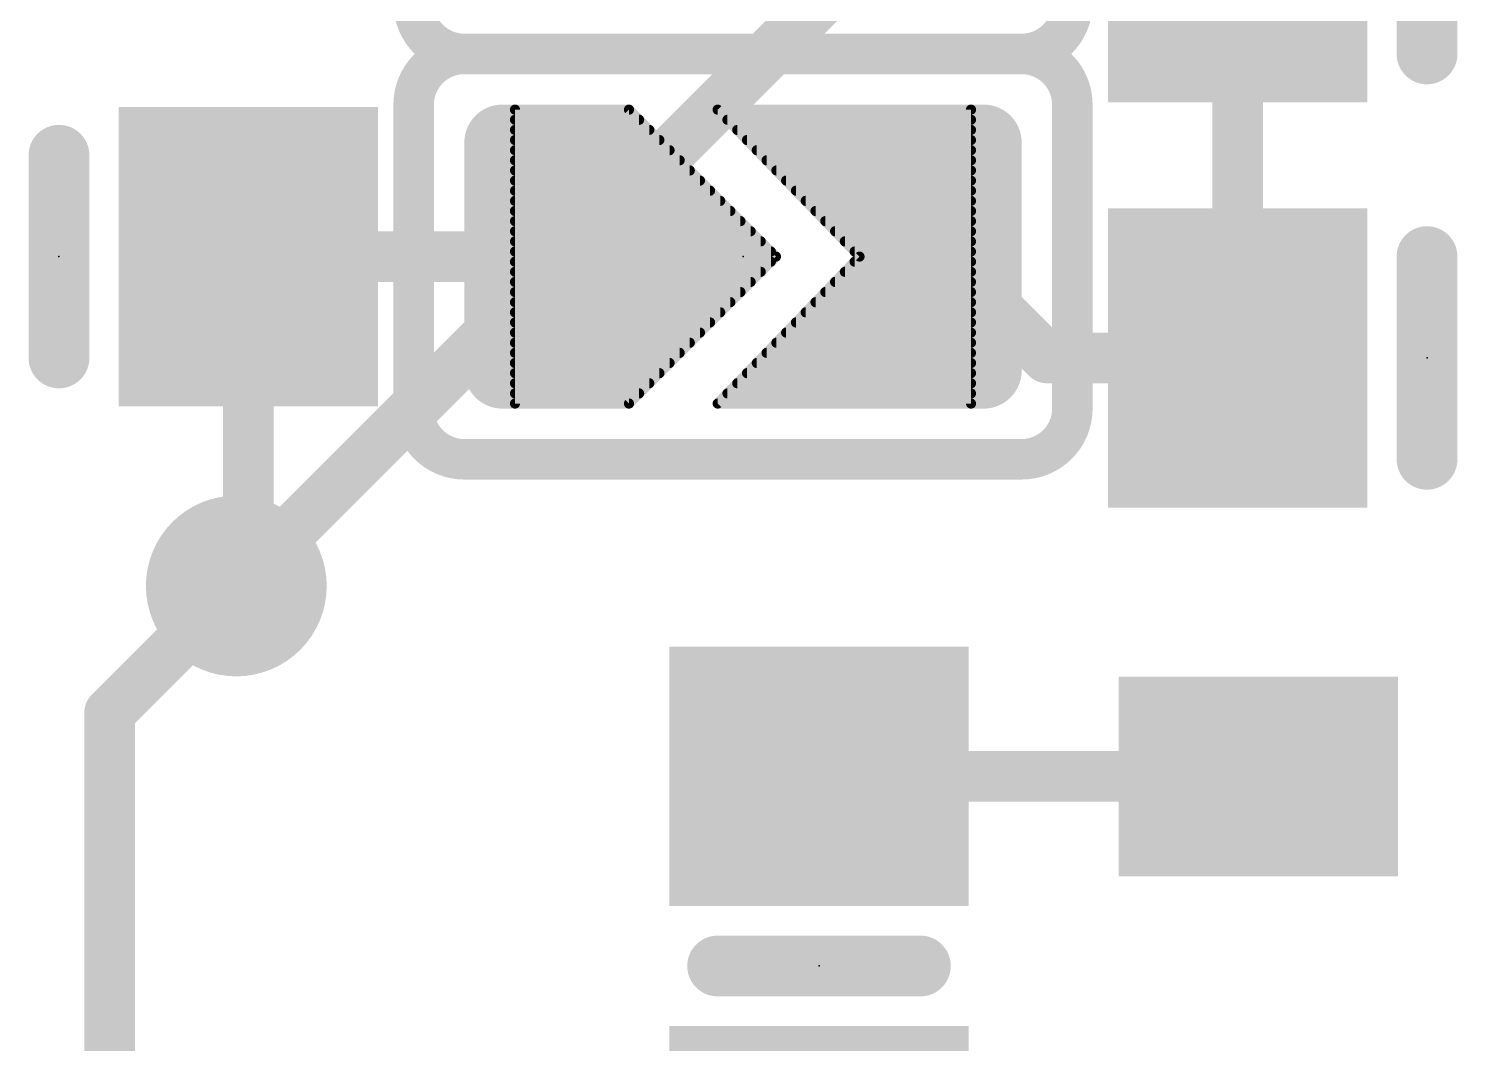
# Model space of a CAD drawing. Extents: x -0.6 to 62.7, y -0.8 to 53.6.
# Drawn here: x 19.15 to 26.31, y 8.63 to 13.72 of the extents above; entities that cross this region are included whole.
import ezdxf

# ---------------------------------------------------------------- set-up
doc = ezdxf.new("R2010")
doc.units = 0
for name, color, linetype in [('1', 12, 'CONTINUOUS'), ('16', 132, 'CONTINUOUS'), ('18', 110, 'CONTINUOUS'), ('21', 40, 'CONTINUOUS'), ('23', 40, 'CONTINUOUS')]:
    doc.layers.add(name, color=color, linetype=linetype)

# ---------------------------------------------------------------- blocks, each defined once
blk = doc.blocks.new('RECT')
blk.add_solid([(-0.5, -0.5), (0.5, -0.5), (-0.5, 0.5), (0.5, 0.5)])
blk = doc.blocks.new('RECT121920X243840R50')
at = {"const_width": 0.1905}
blk.add_lwpolyline([(0.2858, -0.5715), (0.2858, 0.5715, 0.4142), (0.1905, 0.6668), (-0.1905, 0.6668, 0.4142), (-0.2858, 0.5715), (-0.2858, -0.5715, 0.4142), (-0.1905, -0.6668), (0.1905, -0.6668, 0.4142)], format="xyb", close=True, dxfattribs=at)
blk.add_solid([(-0.2159, -0.5969), (0.2159, -0.5969), (-0.2159, 0.5969), (0.2159, 0.5969)])
blk = doc.blocks.new('ROUNDV')
at = {"const_width": 0.5}
blk.add_lwpolyline([(0, -0.25, 1), (0, 0.25, 1), (0, -0.25)], format="xyb", dxfattribs=at)

msp = doc.modelspace()

# ---------------------------------------------------------------- linework, layer by layer
at = {"layer": '1'}
for points, const_width in [([(25.212, 14.097), (25.212, 12.065)], 0.254), ([(21.59, 13.3096), (22.1615, 13.3096)], 0.0508), ([(21.59, 11.8364), (21.59, 13.3096)], 0.0508), ([(22.1615, 13.3096), (22.8981, 12.573)], 0.0508), ([(22.606, 13.3096), (23.3172, 12.573)], 0.0508), ([(23.876, 13.3096), (22.606, 13.3096)], 0.0508), ([(23.876, 11.8364), (23.876, 13.3096)], 0.0508), ([(21.59, 13.2588), (22.2123, 13.2588)], 0.0508), ([(22.655, 13.2588), (23.876, 13.2588)], 0.0508), ([(21.59, 13.208), (22.2631, 13.208)], 0.0508), ([(21.59, 13.1572), (22.3139, 13.1572)], 0.0508), ([(22.7041, 13.208), (23.876, 13.208)], 0.0508), ([(22.7531, 13.1572), (23.876, 13.1572)], 0.0508), ([(21.59, 13.1064), (22.3647, 13.1064)], 0.0508), ([(22.8022, 13.1064), (23.876, 13.1064)], 0.0508), ([(21.59, 13.0556), (22.4155, 13.0556)], 0.0508), ([(22.8512, 13.0556), (23.876, 13.0556)], 0.0508), ([(21.59, 13.0048), (22.4663, 13.0048)], 0.0508), ([(21.59, 12.954), (22.5171, 12.954)], 0.0508), ([(22.9003, 13.0048), (23.876, 13.0048)], 0.0508), ([(22.9493, 12.954), (23.876, 12.954)], 0.0508), ([(21.59, 12.9032), (22.5679, 12.9032)], 0.0508), ([(22.9984, 12.9032), (23.876, 12.9032)], 0.0508), ([(21.59, 12.8524), (22.6187, 12.8524)], 0.0508), ([(21.59, 12.8016), (22.6695, 12.8016)], 0.0508), ([(23.0474, 12.8524), (23.876, 12.8524)], 0.0508), ([(23.0965, 12.8016), (23.876, 12.8016)], 0.0508), ([(21.59, 12.7508), (22.7203, 12.7508)], 0.0508), ([(23.1455, 12.7508), (23.876, 12.7508)], 0.0508), ([(21.717, 12.573), (20.254, 12.573)], 0.254), ([(20.254, 12.573), (20.254, 10.983)], 0.254), ([(21.59, 12.7), (22.7711, 12.7)], 0.0508), ([(23.1946, 12.7), (23.876, 12.7)], 0.0508), ([(23.749, 12.573), (24.257, 12.065)], 0.254), ([(21.59, 12.6492), (22.8219, 12.6492)], 0.0508), ([(21.59, 12.5984), (22.8727, 12.5984)], 0.0508), ([(23.2436, 12.6492), (23.876, 12.6492)], 0.0508), ([(23.2927, 12.5984), (23.876, 12.5984)], 0.0508), ([(21.59, 12.5476), (22.8727, 12.5476)], 0.0508), ([(22.8981, 12.573), (22.1615, 11.8364)], 0.0508), ([(23.3172, 12.573), (22.606, 11.8364)], 0.0508), ([(23.2927, 12.5476), (23.876, 12.5476)], 0.0508), ([(21.59, 12.4968), (22.8219, 12.4968)], 0.0508), ([(21.59, 12.446), (22.7711, 12.446)], 0.0508), ([(23.1946, 12.446), (23.876, 12.446)], 0.0508), ([(23.2436, 12.4968), (23.876, 12.4968)], 0.0508), ([(21.59, 12.3952), (22.7203, 12.3952)], 0.0508), ([(23.1455, 12.3952), (23.876, 12.3952)], 0.0508), ([(21.59, 12.3444), (22.6695, 12.3444)], 0.0508), ([(23.0965, 12.3444), (23.876, 12.3444)], 0.0508), ([(21.59, 12.2936), (22.6187, 12.2936)], 0.0508), ([(21.59, 12.2428), (22.5679, 12.2428)], 0.0508), ([(22.9984, 12.2428), (23.876, 12.2428)], 0.0508), ([(23.0474, 12.2936), (23.876, 12.2936)], 0.0508), ([(21.59, 12.192), (22.5171, 12.192)], 0.0508), ([(22.9493, 12.192), (23.876, 12.192)], 0.0508), ([(24.257, 12.065), (25.212, 12.065)], 0.254), ([(21.59, 12.1412), (22.4663, 12.1412)], 0.0508), ([(21.59, 12.0904), (22.4155, 12.0904)], 0.0508), ([(22.8512, 12.0904), (23.876, 12.0904)], 0.0508), ([(22.9003, 12.1412), (23.876, 12.1412)], 0.0508), ([(21.59, 12.0396), (22.3647, 12.0396)], 0.0508), ([(22.8022, 12.0396), (23.876, 12.0396)], 0.0508), ([(21.59, 11.9888), (22.3139, 11.9888)], 0.0508), ([(21.59, 11.938), (22.2631, 11.938)], 0.0508), ([(22.7041, 11.938), (23.876, 11.938)], 0.0508), ([(22.7531, 11.9888), (23.876, 11.9888)], 0.0508), ([(21.59, 11.8872), (22.2123, 11.8872)], 0.0508), ([(22.6551, 11.8872), (23.876, 11.8872)], 0.0508), ([(22.1615, 11.8364), (21.59, 11.8364)], 0.0508), ([(21.59, 11.8364), (22.1615, 11.8364)], 0.0508), ([(22.606, 11.8364), (23.876, 11.8364)], 0.0508), ([(22.606, 11.8364), (23.876, 11.8364)], 0.0508), ([(20.254, 10.983), (20.193, 10.922)], 0.254), ([(25.316, 9.967), (23.114, 9.967)], 0.254)]:
    msp.add_lwpolyline(points, dxfattribs=dict(at, const_width=const_width))
for points, const_width in [([(21.59, 13.3223, 1), (21.59, 13.2969)], 0.0254), ([(21.6027, 13.3096, 1), (21.5773, 13.3096)], 0.0254), ([(22.1705, 13.3186, 1), (22.1525, 13.3006)], 0.0254), ([(22.1615, 13.2969, 1), (22.1615, 13.3223)], 0.0254), ([(22.6151, 13.3184, 1), (22.5969, 13.3008)], 0.0254), ([(22.606, 13.3223, 1), (22.606, 13.2969)], 0.0254), ([(23.8887, 13.3096, 1), (23.8633, 13.3096)], 0.0254), ([(23.876, 13.2969, 1), (23.876, 13.3223)], 0.0254), ([(21.59, 13.2715, 1), (21.59, 13.2461)], 0.0254), ([(22.2123, 13.2461, 1), (22.2123, 13.2715)], 0.0254), ([(22.655, 13.2715, 1), (22.655, 13.2461)], 0.0254), ([(23.876, 13.2461, 1), (23.876, 13.2715)], 0.0254), ([(21.59, 13.2207, 1), (21.59, 13.1953)], 0.0254), ([(21.59, 13.1699, 1), (21.59, 13.1445)], 0.0254), ([(22.2631, 13.1953, 1), (22.2631, 13.2207)], 0.0254), ([(22.3139, 13.1445, 1), (22.3139, 13.1699)], 0.0254), ([(22.7041, 13.2207, 1), (22.7041, 13.1953)], 0.0254), ([(22.7531, 13.1699, 1), (22.7531, 13.1445)], 0.0254), ([(23.876, 13.1953, 1), (23.876, 13.2207)], 0.0254), ([(23.876, 13.1445, 1), (23.876, 13.1699)], 0.0254), ([(21.59, 13.1191, 1), (21.59, 13.0937)], 0.0254), ([(22.3647, 13.0937, 1), (22.3647, 13.1191)], 0.0254), ([(22.8022, 13.1191, 1), (22.8022, 13.0937)], 0.0254), ([(23.876, 13.0937, 1), (23.876, 13.1191)], 0.0254), ([(21.59, 13.0683, 1), (21.59, 13.0429)], 0.0254), ([(22.4155, 13.0429, 1), (22.4155, 13.0683)], 0.0254), ([(22.8512, 13.0683, 1), (22.8512, 13.0429)], 0.0254), ([(23.876, 13.0429, 1), (23.876, 13.0683)], 0.0254), ([(21.59, 13.0175, 1), (21.59, 12.9921)], 0.0254), ([(21.59, 12.9667, 1), (21.59, 12.9413)], 0.0254), ([(22.4663, 12.9921, 1), (22.4663, 13.0175)], 0.0254), ([(22.5171, 12.9413, 1), (22.5171, 12.9667)], 0.0254), ([(22.9003, 13.0175, 1), (22.9003, 12.9921)], 0.0254), ([(22.9493, 12.9667, 1), (22.9493, 12.9413)], 0.0254), ([(23.876, 12.9921, 1), (23.876, 13.0175)], 0.0254), ([(23.876, 12.9413, 1), (23.876, 12.9667)], 0.0254), ([(21.59, 12.9159, 1), (21.59, 12.8905)], 0.0254), ([(22.5679, 12.8905, 1), (22.5679, 12.9159)], 0.0254), ([(22.9984, 12.9159, 1), (22.9984, 12.8905)], 0.0254), ([(23.876, 12.8905, 1), (23.876, 12.9159)], 0.0254), ([(21.59, 12.8651, 1), (21.59, 12.8397)], 0.0254), ([(21.59, 12.8143, 1), (21.59, 12.7889)], 0.0254), ([(22.6187, 12.8397, 1), (22.6187, 12.8651)], 0.0254), ([(22.6695, 12.7889, 1), (22.6695, 12.8143)], 0.0254), ([(23.0474, 12.8651, 1), (23.0474, 12.8397)], 0.0254), ([(23.0965, 12.8143, 1), (23.0965, 12.7889)], 0.0254), ([(23.876, 12.8397, 1), (23.876, 12.8651)], 0.0254), ([(23.876, 12.7889, 1), (23.876, 12.8143)], 0.0254), ([(21.59, 12.7635, 1), (21.59, 12.7381)], 0.0254), ([(22.7203, 12.7381, 1), (22.7203, 12.7635)], 0.0254), ([(23.1455, 12.7635, 1), (23.1455, 12.7381)], 0.0254), ([(23.876, 12.7381, 1), (23.876, 12.7635)], 0.0254), ([(20.254, 12.6365, 1), (20.254, 12.5095)], 0.127), ([(20.3175, 12.573, 1), (20.1905, 12.573)], 0.127), ([(21.59, 12.7127, 1), (21.59, 12.6873)], 0.0254), ([(21.717, 12.5095, 1), (21.717, 12.6365)], 0.127), ([(22.7711, 12.6873, 1), (22.7711, 12.7127)], 0.0254), ([(23.1946, 12.7127, 1), (23.1946, 12.6873)], 0.0254), ([(23.7939, 12.6179, 1), (23.7041, 12.5281)], 0.127), ([(23.876, 12.6873, 1), (23.876, 12.7127)], 0.0254), ([(21.59, 12.6619, 1), (21.59, 12.6365)], 0.0254), ([(21.59, 12.6111, 1), (21.59, 12.5857)], 0.0254), ([(22.8219, 12.6365, 1), (22.8219, 12.6619)], 0.0254), ([(22.8727, 12.5857, 1), (22.8727, 12.6111)], 0.0254), ([(23.2436, 12.6619, 1), (23.2436, 12.6365)], 0.0254), ([(23.2927, 12.6111, 1), (23.2927, 12.5857)], 0.0254), ([(23.876, 12.6365, 1), (23.876, 12.6619)], 0.0254), ([(23.876, 12.5857, 1), (23.876, 12.6111)], 0.0254), ([(21.59, 12.5603, 1), (21.59, 12.5349)], 0.0254), ([(22.8727, 12.5349, 1), (22.8727, 12.5603)], 0.0254), ([(22.9071, 12.564, 1), (22.8891, 12.582)], 0.0254), ([(22.8891, 12.564, 1), (22.9071, 12.582)], 0.0254), ([(23.2927, 12.5603, 1), (23.2927, 12.5349)], 0.0254), ([(23.3263, 12.5642, 1), (23.3081, 12.5818)], 0.0254), ([(23.3081, 12.5642, 1), (23.3263, 12.5818)], 0.0254), ([(23.876, 12.5349, 1), (23.876, 12.5603)], 0.0254), ([(21.59, 12.5095, 1), (21.59, 12.4841)], 0.0254), ([(21.59, 12.4587, 1), (21.59, 12.4333)], 0.0254), ([(22.7711, 12.4333, 1), (22.7711, 12.4587)], 0.0254), ([(22.8219, 12.4841, 1), (22.8219, 12.5095)], 0.0254), ([(23.1946, 12.4587, 1), (23.1946, 12.4333)], 0.0254), ([(23.2436, 12.5095, 1), (23.2436, 12.4841)], 0.0254), ([(23.876, 12.4841, 1), (23.876, 12.5095)], 0.0254), ([(23.876, 12.4333, 1), (23.876, 12.4587)], 0.0254), ([(21.59, 12.4079, 1), (21.59, 12.3825)], 0.0254), ([(22.7203, 12.3825, 1), (22.7203, 12.4079)], 0.0254), ([(23.1455, 12.4079, 1), (23.1455, 12.3825)], 0.0254), ([(23.876, 12.3825, 1), (23.876, 12.4079)], 0.0254), ([(21.59, 12.3571, 1), (21.59, 12.3317)], 0.0254), ([(22.6695, 12.3317, 1), (22.6695, 12.3571)], 0.0254), ([(23.0965, 12.3571, 1), (23.0965, 12.3317)], 0.0254), ([(23.876, 12.3317, 1), (23.876, 12.3571)], 0.0254), ([(21.59, 12.3063, 1), (21.59, 12.2809)], 0.0254), ([(21.59, 12.2555, 1), (21.59, 12.2301)], 0.0254), ([(22.5679, 12.2301, 1), (22.5679, 12.2555)], 0.0254), ([(22.6187, 12.2809, 1), (22.6187, 12.3063)], 0.0254), ([(22.9984, 12.2555, 1), (22.9984, 12.2301)], 0.0254), ([(23.0474, 12.3063, 1), (23.0474, 12.2809)], 0.0254), ([(23.876, 12.2809, 1), (23.876, 12.3063)], 0.0254), ([(23.876, 12.2301, 1), (23.876, 12.2555)], 0.0254), ([(21.59, 12.2047, 1), (21.59, 12.1793)], 0.0254), ([(22.5171, 12.1793, 1), (22.5171, 12.2047)], 0.0254), ([(22.9493, 12.2047, 1), (22.9493, 12.1793)], 0.0254), ([(23.876, 12.1793, 1), (23.876, 12.2047)], 0.0254), ([(24.257, 12.1285, 1), (24.257, 12.0015)], 0.127), ([(25.212, 12.0015, 1), (25.212, 12.1285)], 0.127), ([(21.59, 12.1539, 1), (21.59, 12.1285)], 0.0254), ([(21.59, 12.1031, 1), (21.59, 12.0777)], 0.0254), ([(22.4155, 12.0777, 1), (22.4155, 12.1031)], 0.0254), ([(22.4663, 12.1285, 1), (22.4663, 12.1539)], 0.0254), ([(22.8512, 12.1031, 1), (22.8512, 12.0777)], 0.0254), ([(22.9003, 12.1539, 1), (22.9003, 12.1285)], 0.0254), ([(23.876, 12.1285, 1), (23.876, 12.1539)], 0.0254), ([(23.876, 12.0777, 1), (23.876, 12.1031)], 0.0254), ([(24.2121, 12.0201, 1), (24.3019, 12.1099)], 0.127), ([(25.1485, 12.065, 1), (25.2755, 12.065)], 0.127), ([(21.59, 12.0523, 1), (21.59, 12.0269)], 0.0254), ([(22.3647, 12.0269, 1), (22.3647, 12.0523)], 0.0254), ([(22.8022, 12.0523, 1), (22.8022, 12.0269)], 0.0254), ([(23.876, 12.0269, 1), (23.876, 12.0523)], 0.0254), ([(21.59, 12.0015, 1), (21.59, 11.9761)], 0.0254), ([(21.59, 11.9507, 1), (21.59, 11.9253)], 0.0254), ([(22.2631, 11.9253, 1), (22.2631, 11.9507)], 0.0254), ([(22.3139, 11.9761, 1), (22.3139, 12.0015)], 0.0254), ([(22.7041, 11.9507, 1), (22.7041, 11.9253)], 0.0254), ([(22.7531, 12.0015, 1), (22.7531, 11.9761)], 0.0254), ([(23.876, 11.9761, 1), (23.876, 12.0015)], 0.0254), ([(23.876, 11.9253, 1), (23.876, 11.9507)], 0.0254), ([(21.59, 11.8999, 1), (21.59, 11.8745)], 0.0254), ([(22.2123, 11.8745, 1), (22.2123, 11.8999)], 0.0254), ([(22.6551, 11.8999, 1), (22.6551, 11.8745)], 0.0254), ([(23.876, 11.8745, 1), (23.876, 11.8999)], 0.0254), ([(21.59, 11.8491, 1), (21.59, 11.8237)], 0.0254), ([(21.59, 11.8491, 1), (21.59, 11.8237)], 0.0254), ([(21.5773, 11.8364, 1), (21.6027, 11.8364)], 0.0254), ([(22.1525, 11.8454, 1), (22.1705, 11.8274)], 0.0254), ([(22.1615, 11.8237, 1), (22.1615, 11.8491)], 0.0254), ([(22.1615, 11.8237, 1), (22.1615, 11.8491)], 0.0254), ([(22.606, 11.8491, 1), (22.606, 11.8237)], 0.0254), ([(22.606, 11.8491, 1), (22.606, 11.8237)], 0.0254), ([(22.5969, 11.8452, 1), (22.6151, 11.8276)], 0.0254), ([(23.8633, 11.8364, 1), (23.8887, 11.8364)], 0.0254), ([(23.876, 11.8237, 1), (23.876, 11.8491)], 0.0254), ([(23.876, 11.8237, 1), (23.876, 11.8491)], 0.0254), ([(20.2989, 10.9381, 1), (20.2091, 11.0279)], 0.127), ([(20.1905, 10.983, 1), (20.3175, 10.983)], 0.127), ([(20.1481, 10.9669, 1), (20.2379, 10.8771)], 0.127), ([(23.114, 10.0305, 1), (23.114, 9.9035)], 0.127), ([(25.316, 9.9035, 1), (25.316, 10.0305)], 0.127)]:
    msp.add_lwpolyline(points, format="xyb", dxfattribs=dict(at, const_width=const_width))
at = {"layer": '16', "const_width": 0.254}
for points in [[(20.193, 10.922), (25.4, 16.129)], [(19.558, 10.287), (20.193, 10.922)], [(19.558, 2.159), (19.558, 10.287)]]:
    msp.add_lwpolyline(points, dxfattribs=at)
at = {"layer": '16', "const_width": 0.127}
for points in [[(20.2379, 10.8771, 1), (20.1481, 10.9669)], [(20.1481, 10.9669, 1), (20.2379, 10.8771)], [(19.6215, 10.287, 1), (19.4945, 10.287)], [(19.5131, 10.3319, 1), (19.6029, 10.2421)]]:
    msp.add_lwpolyline(points, format="xyb", dxfattribs=at)
at = {"layer": '21'}
for points, const_width in [([(26.162, 14.605), (26.162, 13.589)], 0.3048), ([(21.336, 13.589), (24.13, 13.589)], 0.2032), ([(24.13, 13.589), (21.336, 13.589)], 0.2032), ([(21.082, 11.811), (21.082, 13.335)], 0.2032), ([(24.384, 11.811), (24.384, 13.335)], 0.2032), ([(19.304, 12.065), (19.304, 13.081)], 0.3048), ([(26.162, 12.573), (26.162, 11.557)], 0.3048), ([(24.13, 11.557), (21.336, 11.557)], 0.2032), ([(22.606, 9.017), (23.622, 9.017)], 0.3048)]:
    msp.add_lwpolyline(points, dxfattribs=dict(at, const_width=const_width))
for points, const_width in [([(21.082, 13.843, 0.4142), (21.336, 13.589)], 0.2032), ([(24.13, 13.589, 0.4142), (24.384, 13.843)], 0.2032), ([(21.336, 13.589, 0.4142), (21.082, 13.335)], 0.2032), ([(21.336, 13.6398, 1), (21.336, 13.5382)], 0.1016), ([(21.336, 13.6398, 1), (21.336, 13.5382)], 0.1016), ([(21.336, 13.5382, 1), (21.336, 13.6398)], 0.1016), ([(21.336, 13.5382, 1), (21.336, 13.6398)], 0.1016), ([(24.384, 13.335, 0.4142), (24.13, 13.589)], 0.2032), ([(24.13, 13.6398, 1), (24.13, 13.5382)], 0.1016), ([(24.13, 13.6398, 1), (24.13, 13.5382)], 0.1016), ([(24.13, 13.5382, 1), (24.13, 13.6398)], 0.1016), ([(24.13, 13.5382, 1), (24.13, 13.6398)], 0.1016), ([(26.0858, 13.589, 1), (26.2382, 13.589)], 0.1524), ([(21.1328, 13.335, 1), (21.0312, 13.335)], 0.1016), ([(24.4348, 13.335, 1), (24.3332, 13.335)], 0.1016), ([(21.0312, 13.335, 1), (21.1328, 13.335)], 0.1016), ([(24.3332, 13.335, 1), (24.4348, 13.335)], 0.1016), ([(19.3802, 13.081, 1), (19.2278, 13.081)], 0.1524), ([(26.2382, 12.573, 1), (26.0858, 12.573)], 0.1524), ([(19.2278, 12.065, 1), (19.3802, 12.065)], 0.1524), ([(21.082, 11.811, 0.4142), (21.336, 11.557)], 0.2032), ([(21.1328, 11.811, 1), (21.0312, 11.811)], 0.1016), ([(24.13, 11.557, 0.4142), (24.384, 11.811)], 0.2032), ([(24.4348, 11.811, 1), (24.3332, 11.811)], 0.1016), ([(21.0312, 11.811, 1), (21.1328, 11.811)], 0.1016), ([(24.3332, 11.811, 1), (24.4348, 11.811)], 0.1016), ([(21.336, 11.6078, 1), (21.336, 11.5062)], 0.1016), ([(21.336, 11.5062, 1), (21.336, 11.6078)], 0.1016), ([(24.13, 11.6078, 1), (24.13, 11.5062)], 0.1016), ([(24.13, 11.5062, 1), (24.13, 11.6078)], 0.1016), ([(26.0858, 11.557, 1), (26.2382, 11.557)], 0.1524), ([(22.606, 9.0932, 1), (22.606, 8.9408)], 0.1524), ([(23.622, 8.9408, 1), (23.622, 9.0932)], 0.1524)]:
    msp.add_lwpolyline(points, format="xyb", dxfattribs=dict(at, const_width=const_width))
at = {"layer": '23'}
for p in [(19.304, 12.573), (22.733, 12.573), (26.162, 12.065), (23.114, 9.017)]:
    msp.add_point(p, dxfattribs=at)

# ---------------------------------------------------------------- block references
at = {"layer": '1', "xscale": 1.3, "yscale": 1.5}
for p in [(25.212, 14.097), (25.212, 12.065)]:
    msp.add_blockref('RECT', p, dxfattribs=at)
for p, rotation in [((20.254, 12.573), 180), ((23.114, 9.967), 90), ((23.114, 8.067), 90)]:
    msp.add_blockref('RECT', p, dxfattribs=dict(at, rotation=rotation))
at = {"layer": '1'}
for p in [(21.717, 12.573), (23.749, 12.573)]:
    msp.add_blockref('RECT121920X243840R50', p, dxfattribs=at)
at = {"layer": '1', "yscale": 1.4, "rotation": 270}
msp.add_blockref('RECT', (25.316, 9.967), dxfattribs=at)
at = {"layer": '18', "xscale": 0.9064, "yscale": 0.9064}
msp.add_blockref('ROUNDV', (20.193, 10.922), dxfattribs=at)
msp.add_blockref('ROUNDV', (20.193, 10.922), dxfattribs=at)

doc.saveas('drawing.dxf')
